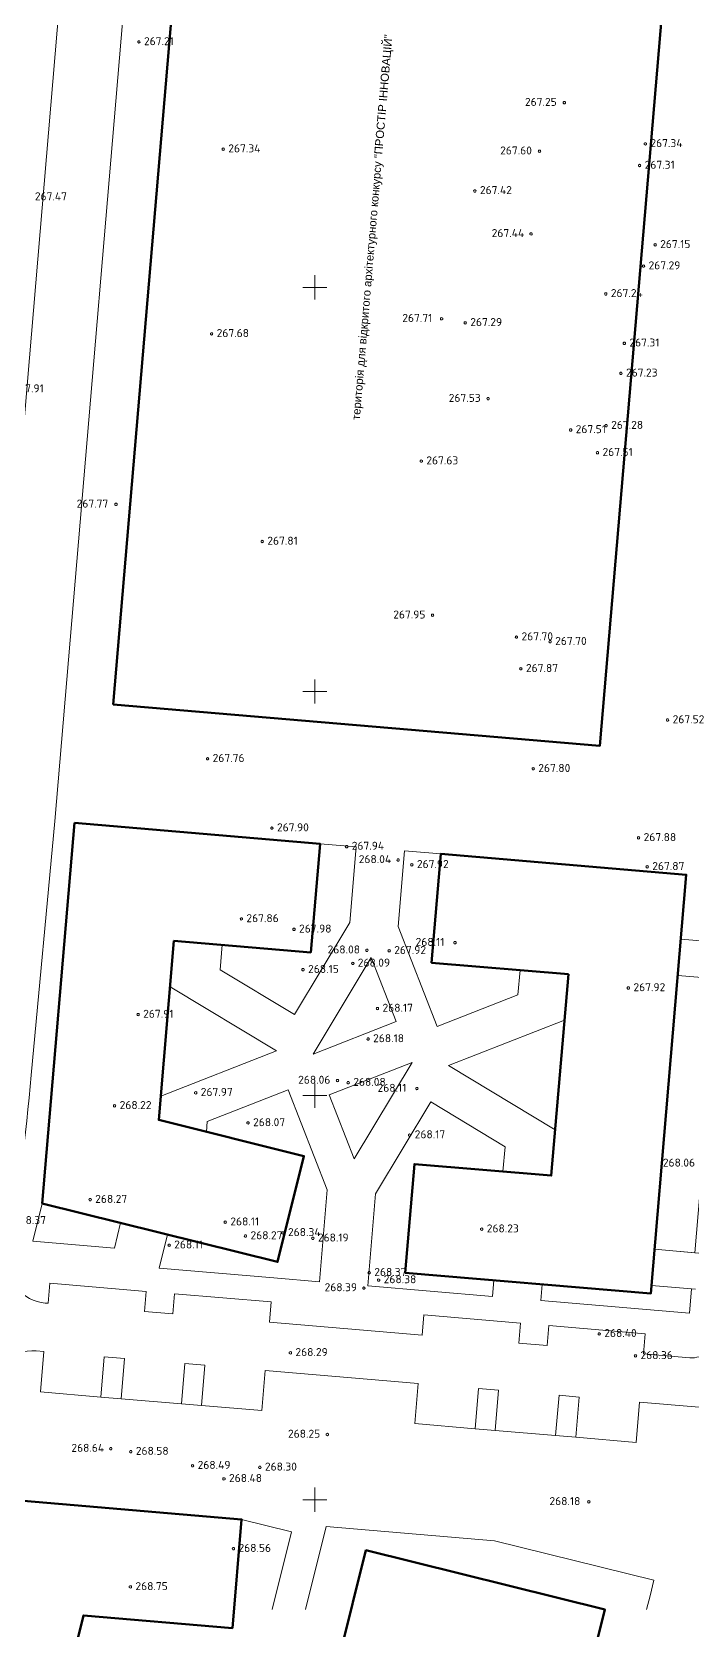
# Model space of a CAD drawing. Header units: millimetres. Extents: x -1422098 to 159246, y 52914 to 701814.
# Drawn here: x -449199 to -367469, y 221027 to 418739 of the extents above; entities that cross this region are included whole.
import ezdxf

# ---------------------------------------------------------------- set-up
doc = ezdxf.new("R2010")
doc.units = ezdxf.units.MM
doc.header["$MEASUREMENT"] = 0
for name, color, linetype in [('! Вiдмiтки', 7, 'Continuous'), ('! ГП.Лінії Газони', 7, 'Continuous'), ('! ГП.Лінії Дороги', 7, 'Continuous'), ('! ГП.Споруди', 7, 'Continuous'), ('! Засічки Координатні', 7, 'Continuous'), ('! МЕЖА для КОНКУРСУ', 7, 'Continuous')]:
    doc.layers.add(name, color=color, linetype=linetype)
doc.styles.add('СГЕНЕРИР_СТИЛЬ_1', font='ARIALUNI.TTF')
doc.styles.add('СГЕНЕРИР_СТИЛЬ_2', font='ARIALUNI.TTF')

msp = doc.modelspace()

# ---------------------------------------------------------------- linework, layer by layer
at = {"layer": '! Вiдмiтки', "color": 250, "linetype": 'Continuous', "lineweight": 13, "true_color": 0x444444, "flags": 128}
for points in [[(-435954, 417644), (-435874, 417624), (-435824, 417574), (-435804, 417494), (-435824, 417424), (-435874, 417374), (-435954, 417354), (-436024, 417374), (-436084, 417424), (-436104, 417494), (-436084, 417574), (-436024, 417624)], [(-383284, 410144), (-383214, 410124), (-383154, 410064), (-383134, 409994), (-383154, 409914), (-383214, 409864), (-383284, 409844), (-383364, 409864), (-383414, 409914), (-383434, 409994), (-383414, 410064), (-383364, 410124)], [(-425514, 404384), (-425444, 404354), (-425384, 404304), (-425364, 404234), (-425384, 404154), (-425444, 404104), (-425514, 404084), (-425594, 404104), (-425644, 404154), (-425664, 404234), (-425644, 404304), (-425594, 404354)], [(-386354, 404134), (-386284, 404114), (-386224, 404064), (-386204, 403984), (-386224, 403914), (-386284, 403854), (-386354, 403834), (-386434, 403854), (-386484, 403914), (-386504, 403984), (-386484, 404064), (-386434, 404114)], [(-373254, 405034), (-373174, 405014), (-373124, 404964), (-373104, 404884), (-373124, 404814), (-373174, 404754), (-373254, 404734), (-373324, 404754), (-373384, 404814), (-373404, 404884), (-373384, 404964), (-373324, 405014)], [(-373964, 402364), (-373884, 402344), (-373834, 402284), (-373814, 402214), (-373834, 402134), (-373884, 402084), (-373964, 402064), (-374034, 402084), (-374094, 402134), (-374114, 402214), (-374094, 402284), (-374034, 402344)], [(-394364, 399214), (-394284, 399194), (-394234, 399144), (-394214, 399064), (-394234, 398994), (-394284, 398934), (-394364, 398914), (-394434, 398934), (-394494, 398994), (-394514, 399064), (-394494, 399144), (-394434, 399194)], [(-387404, 393894), (-387324, 393874), (-387274, 393824), (-387254, 393744), (-387274, 393674), (-387324, 393624), (-387404, 393604), (-387474, 393624), (-387534, 393674), (-387554, 393744), (-387534, 393824), (-387474, 393874)], [(-372044, 392554), (-371964, 392534), (-371914, 392474), (-371894, 392404), (-371914, 392324), (-371964, 392274), (-372044, 392254), (-372114, 392274), (-372174, 392324), (-372194, 392404), (-372174, 392474), (-372114, 392534)], [(-373484, 389924), (-373404, 389904), (-373354, 389854), (-373334, 389774), (-373354, 389704), (-373404, 389644), (-373484, 389624), (-373554, 389644), (-373614, 389704), (-373634, 389774), (-373614, 389854), (-373554, 389904)], [(-378154, 386474), (-378074, 386454), (-378024, 386404), (-378004, 386324), (-378024, 386254), (-378074, 386194), (-378154, 386174), (-378234, 386194), (-378284, 386254), (-378304, 386324), (-378284, 386404), (-378234, 386454)], [(-398474, 383404), (-398404, 383384), (-398344, 383334), (-398324, 383254), (-398344, 383184), (-398404, 383124), (-398474, 383104), (-398554, 383124), (-398604, 383184), (-398624, 383254), (-398604, 383334), (-398554, 383384)], [(-395554, 382894), (-395474, 382874), (-395424, 382824), (-395404, 382744), (-395424, 382674), (-395474, 382614), (-395554, 382594), (-395624, 382614), (-395684, 382674), (-395704, 382744), (-395684, 382824), (-395624, 382874)], [(-426954, 381534), (-426874, 381514), (-426824, 381464), (-426804, 381384), (-426824, 381314), (-426874, 381254), (-426954, 381234), (-427024, 381254), (-427084, 381314), (-427104, 381384), (-427084, 381464), (-427024, 381514)], [(-375854, 380364), (-375774, 380344), (-375724, 380294), (-375704, 380214), (-375724, 380144), (-375774, 380084), (-375854, 380064), (-375924, 380084), (-375984, 380144), (-376004, 380214), (-375984, 380294), (-375924, 380344)], [(-376274, 376654), (-376194, 376634), (-376144, 376574), (-376124, 376504), (-376144, 376424), (-376194, 376374), (-376274, 376354), (-376344, 376374), (-376404, 376424), (-376424, 376504), (-376404, 376574), (-376344, 376634)], [(-392724, 373524), (-392644, 373504), (-392594, 373444), (-392574, 373374), (-392594, 373294), (-392644, 373244), (-392724, 373224), (-392794, 373244), (-392854, 373294), (-392874, 373374), (-392854, 373444), (-392794, 373504)], [(-378114, 370184), (-378034, 370164), (-377984, 370104), (-377964, 370034), (-377984, 369954), (-378034, 369904), (-378114, 369884), (-378184, 369904), (-378244, 369954), (-378264, 370034), (-378244, 370104), (-378184, 370164)], [(-382504, 369644), (-382434, 369624), (-382374, 369574), (-382354, 369494), (-382374, 369424), (-382434, 369364), (-382504, 369344), (-382584, 369364), (-382634, 369424), (-382654, 369494), (-382634, 369574), (-382584, 369624)], [(-400994, 365794), (-400914, 365774), (-400864, 365714), (-400844, 365644), (-400864, 365564), (-400914, 365514), (-400994, 365494), (-401064, 365514), (-401124, 365564), (-401144, 365644), (-401124, 365714), (-401064, 365774)], [(-379184, 366834), (-379114, 366814), (-379054, 366754), (-379034, 366684), (-379054, 366604), (-379114, 366554), (-379184, 366534), (-379264, 366554), (-379314, 366604), (-379334, 366684), (-379314, 366754), (-379264, 366814)], [(-438794, 360444), (-438714, 360424), (-438664, 360364), (-438644, 360294), (-438664, 360214), (-438714, 360164), (-438794, 360144), (-438864, 360164), (-438924, 360214), (-438944, 360294), (-438924, 360364), (-438864, 360424)], [(-420684, 355844), (-420604, 355824), (-420554, 355774), (-420534, 355694), (-420554, 355624), (-420604, 355564), (-420684, 355544), (-420754, 355564), (-420814, 355624), (-420834, 355694), (-420814, 355774), (-420754, 355824)], [(-399594, 346724), (-399524, 346704), (-399464, 346654), (-399444, 346574), (-399464, 346504), (-399524, 346444), (-399594, 346424), (-399674, 346444), (-399724, 346504), (-399744, 346574), (-399724, 346654), (-399674, 346704)], [(-389214, 344024), (-389144, 344004), (-389084, 343954), (-389064, 343874), (-389084, 343804), (-389144, 343744), (-389214, 343724), (-389294, 343744), (-389344, 343804), (-389364, 343874), (-389344, 343954), (-389294, 344004)], [(-385044, 343454), (-384974, 343434), (-384924, 343384), (-384894, 343304), (-384924, 343234), (-384974, 343174), (-385044, 343154), (-385124, 343174), (-385174, 343234), (-385204, 343304), (-385174, 343384), (-385124, 343434)], [(-388664, 340104), (-388594, 340084), (-388534, 340034), (-388514, 339954), (-388534, 339884), (-388594, 339824), (-388664, 339804), (-388744, 339824), (-388794, 339884), (-388814, 339954), (-388794, 340034), (-388744, 340084)], [(-370504, 333764), (-370434, 333744), (-370374, 333694), (-370354, 333614), (-370374, 333544), (-370434, 333484), (-370504, 333464), (-370584, 333484), (-370634, 333544), (-370654, 333614), (-370634, 333694), (-370584, 333744)], [(-427454, 328974), (-427374, 328954), (-427324, 328904), (-427304, 328824), (-427324, 328754), (-427374, 328694), (-427454, 328674), (-427524, 328694), (-427584, 328754), (-427604, 328824), (-427584, 328904), (-427524, 328954)], [(-387134, 327734), (-387064, 327714), (-387004, 327664), (-386984, 327584), (-387004, 327514), (-387064, 327454), (-387134, 327434), (-387214, 327454), (-387264, 327514), (-387284, 327584), (-387264, 327664), (-387214, 327714)], [(-419484, 320394), (-419404, 320374), (-419354, 320324), (-419334, 320244), (-419354, 320174), (-419404, 320114), (-419484, 320094), (-419554, 320114), (-419614, 320174), (-419634, 320244), (-419614, 320324), (-419554, 320374)], [(-374094, 319184), (-374014, 319164), (-373964, 319104), (-373944, 319034), (-373964, 318954), (-374014, 318904), (-374094, 318884), (-374164, 318904), (-374224, 318954), (-374244, 319034), (-374224, 319104), (-374164, 319164)], [(-410234, 318094), (-410154, 318074), (-410104, 318024), (-410084, 317944), (-410104, 317874), (-410154, 317814), (-410234, 317794), (-410304, 317814), (-410364, 317874), (-410384, 317944), (-410364, 318024), (-410304, 318074)], [(-403864, 316444), (-403794, 316424), (-403734, 316364), (-403714, 316294), (-403734, 316214), (-403794, 316164), (-403864, 316144), (-403944, 316164), (-403994, 316214), (-404014, 316294), (-403994, 316364), (-403944, 316424)], [(-402164, 315844), (-402084, 315824), (-402034, 315774), (-402004, 315694), (-402034, 315624), (-402084, 315564), (-402164, 315544), (-402234, 315564), (-402284, 315624), (-402314, 315694), (-402284, 315774), (-402234, 315824)], [(-373024, 315604), (-372954, 315584), (-372894, 315524), (-372874, 315454), (-372894, 315384), (-372954, 315324), (-373024, 315304), (-373104, 315324), (-373154, 315384), (-373174, 315454), (-373154, 315524), (-373104, 315584)], [(-423274, 309154), (-423194, 309134), (-423144, 309074), (-423114, 309004), (-423144, 308924), (-423194, 308874), (-423274, 308854), (-423344, 308874), (-423394, 308924), (-423424, 309004), (-423394, 309074), (-423344, 309134)], [(-416754, 307864), (-416684, 307844), (-416624, 307794), (-416604, 307714), (-416624, 307644), (-416684, 307584), (-416754, 307564), (-416834, 307584), (-416884, 307644), (-416904, 307714), (-416884, 307794), (-416834, 307844)], [(-407724, 305274), (-407644, 305254), (-407594, 305204), (-407574, 305124), (-407594, 305054), (-407644, 304994), (-407724, 304974), (-407794, 304994), (-407854, 305054), (-407874, 305124), (-407854, 305204), (-407794, 305254)], [(-404974, 305214), (-404904, 305194), (-404844, 305144), (-404824, 305064), (-404844, 304994), (-404904, 304934), (-404974, 304914), (-405054, 304934), (-405104, 304994), (-405124, 305064), (-405104, 305144), (-405054, 305194)], [(-396824, 306214), (-396754, 306194), (-396694, 306144), (-396674, 306064), (-396694, 305994), (-396754, 305934), (-396824, 305914), (-396904, 305934), (-396954, 305994), (-396974, 306064), (-396954, 306144), (-396904, 306194)], [(-415634, 302874), (-415554, 302854), (-415504, 302794), (-415484, 302724), (-415504, 302654), (-415554, 302594), (-415634, 302574), (-415704, 302594), (-415764, 302654), (-415784, 302724), (-415764, 302794), (-415704, 302854)], [(-409484, 303654), (-409404, 303634), (-409354, 303584), (-409324, 303504), (-409354, 303434), (-409404, 303374), (-409484, 303354), (-409554, 303374), (-409604, 303434), (-409634, 303504), (-409604, 303584), (-409554, 303634)], [(-375354, 300614), (-375274, 300594), (-375224, 300534), (-375204, 300464), (-375224, 300384), (-375274, 300334), (-375354, 300314), (-375424, 300334), (-375484, 300384), (-375504, 300464), (-375484, 300534), (-375424, 300594)], [(-436054, 297324), (-435984, 297304), (-435924, 297244), (-435904, 297174), (-435924, 297094), (-435984, 297044), (-436054, 297024), (-436134, 297044), (-436184, 297094), (-436204, 297174), (-436184, 297244), (-436134, 297304)], [(-406424, 298064), (-406344, 298044), (-406294, 297994), (-406274, 297914), (-406294, 297844), (-406344, 297794), (-406424, 297774), (-406494, 297794), (-406554, 297844), (-406574, 297914), (-406554, 297994), (-406494, 298044)], [(-407584, 294294), (-407514, 294274), (-407454, 294224), (-407434, 294144), (-407454, 294074), (-407514, 294014), (-407584, 293994), (-407664, 294014), (-407714, 294074), (-407734, 294144), (-407714, 294224), (-407664, 294274)], [(-411364, 289154), (-411284, 289134), (-411234, 289084), (-411214, 289004), (-411234, 288934), (-411284, 288874), (-411364, 288854), (-411434, 288874), (-411494, 288934), (-411514, 289004), (-411494, 289084), (-411434, 289134)], [(-410044, 288894), (-409964, 288874), (-409914, 288824), (-409894, 288744), (-409914, 288674), (-409964, 288614), (-410044, 288594), (-410114, 288614), (-410174, 288674), (-410194, 288744), (-410174, 288824), (-410114, 288874)], [(-428924, 287644), (-428844, 287624), (-428794, 287574), (-428774, 287494), (-428794, 287424), (-428844, 287364), (-428924, 287344), (-429004, 287364), (-429054, 287424), (-429074, 287494), (-429054, 287574), (-429004, 287624)], [(-401534, 288164), (-401454, 288144), (-401404, 288094), (-401384, 288014), (-401404, 287944), (-401454, 287884), (-401534, 287864), (-401604, 287884), (-401664, 287944), (-401684, 288014), (-401664, 288094), (-401604, 288144)], [(-438964, 286034), (-438894, 286014), (-438834, 285954), (-438814, 285884), (-438834, 285804), (-438894, 285754), (-438964, 285734), (-439044, 285754), (-439094, 285804), (-439114, 285884), (-439094, 285954), (-439044, 286014)], [(-422444, 283914), (-422374, 283894), (-422314, 283834), (-422294, 283764), (-422314, 283684), (-422374, 283634), (-422444, 283614), (-422524, 283634), (-422574, 283684), (-422594, 283764), (-422574, 283834), (-422524, 283894)], [(-402434, 282404), (-402364, 282384), (-402304, 282334), (-402284, 282254), (-402304, 282184), (-402364, 282124), (-402434, 282104), (-402514, 282124), (-402564, 282184), (-402584, 282254), (-402564, 282334), (-402514, 282384)], [(-441994, 274424), (-441914, 274404), (-441864, 274344), (-441844, 274274), (-441864, 274194), (-441914, 274144), (-441994, 274124), (-442074, 274144), (-442124, 274194), (-442144, 274274), (-442124, 274344), (-442074, 274404)], [(-425264, 271634), (-425194, 271614), (-425134, 271554), (-425114, 271484), (-425134, 271404), (-425194, 271354), (-425264, 271334), (-425344, 271354), (-425394, 271404), (-425414, 271484), (-425394, 271554), (-425344, 271614)], [(-422764, 269924), (-422684, 269904), (-422634, 269854), (-422614, 269774), (-422634, 269704), (-422684, 269644), (-422764, 269624), (-422834, 269644), (-422894, 269704), (-422914, 269774), (-422894, 269854), (-422834, 269904)], [(-418124, 270304), (-418054, 270284), (-417994, 270224), (-417974, 270154), (-417994, 270074), (-418054, 270024), (-418124, 270004), (-418204, 270024), (-418254, 270074), (-418274, 270154), (-418254, 270224), (-418204, 270284)], [(-414424, 269634), (-414354, 269614), (-414294, 269564), (-414274, 269494), (-414294, 269414), (-414354, 269364), (-414424, 269344), (-414504, 269364), (-414554, 269414), (-414574, 269494), (-414554, 269564), (-414504, 269614)], [(-393514, 270774), (-393444, 270754), (-393384, 270694), (-393364, 270624), (-393384, 270544), (-393444, 270494), (-393514, 270474), (-393594, 270494), (-393644, 270544), (-393664, 270624), (-393644, 270694), (-393594, 270754)], [(-432214, 268784), (-432144, 268764), (-432084, 268704), (-432064, 268634), (-432084, 268554), (-432144, 268504), (-432214, 268484), (-432294, 268504), (-432344, 268554), (-432364, 268634), (-432344, 268704), (-432294, 268764)], [(-407444, 265384), (-407364, 265364), (-407314, 265314), (-407294, 265234), (-407314, 265164), (-407364, 265104), (-407444, 265084), (-407514, 265104), (-407574, 265164), (-407594, 265234), (-407574, 265314), (-407514, 265364)], [(-408094, 263484), (-408014, 263464), (-407964, 263414), (-407944, 263334), (-407964, 263264), (-408014, 263204), (-408094, 263184), (-408164, 263204), (-408224, 263264), (-408244, 263334), (-408224, 263414), (-408164, 263464)], [(-406274, 264474), (-406204, 264454), (-406144, 264404), (-406124, 264324), (-406144, 264254), (-406204, 264194), (-406274, 264174), (-406354, 264194), (-406404, 264254), (-406424, 264324), (-406404, 264404), (-406354, 264454)], [(-378964, 257804), (-378894, 257784), (-378834, 257734), (-378814, 257654), (-378834, 257584), (-378894, 257534), (-378964, 257514), (-379044, 257534), (-379094, 257584), (-379114, 257654), (-379094, 257734), (-379044, 257784)], [(-417204, 255474), (-417124, 255454), (-417074, 255394), (-417054, 255324), (-417074, 255244), (-417124, 255194), (-417204, 255174), (-417274, 255194), (-417334, 255244), (-417354, 255324), (-417334, 255394), (-417274, 255454)], [(-374484, 255094), (-374404, 255074), (-374354, 255024), (-374324, 254944), (-374354, 254874), (-374404, 254814), (-374484, 254794), (-374554, 254814), (-374604, 254874), (-374634, 254944), (-374604, 255024), (-374554, 255074)], [(-412624, 245374), (-412544, 245354), (-412494, 245294), (-412474, 245224), (-412494, 245154), (-412544, 245094), (-412624, 245074), (-412694, 245094), (-412754, 245154), (-412774, 245224), (-412754, 245294), (-412694, 245354)], [(-439444, 243614), (-439364, 243594), (-439314, 243534), (-439294, 243464), (-439314, 243384), (-439364, 243334), (-439444, 243314), (-439514, 243334), (-439574, 243384), (-439594, 243464), (-439574, 243534), (-439514, 243594)], [(-436964, 243244), (-436884, 243224), (-436834, 243174), (-436814, 243094), (-436834, 243024), (-436884, 242964), (-436964, 242944), (-437034, 242964), (-437094, 243024), (-437114, 243094), (-437094, 243174), (-437034, 243224)], [(-429314, 241504), (-429234, 241484), (-429184, 241434), (-429164, 241354), (-429184, 241284), (-429234, 241224), (-429314, 241204), (-429394, 241224), (-429444, 241284), (-429464, 241354), (-429444, 241434), (-429394, 241484)], [(-420984, 241304), (-420904, 241284), (-420854, 241234), (-420834, 241154), (-420854, 241084), (-420904, 241024), (-420984, 241004), (-421054, 241024), (-421114, 241084), (-421134, 241154), (-421114, 241234), (-421054, 241284)], [(-425424, 239874), (-425354, 239854), (-425294, 239804), (-425274, 239724), (-425294, 239654), (-425354, 239594), (-425424, 239574), (-425504, 239594), (-425554, 239654), (-425574, 239724), (-425554, 239804), (-425504, 239854)], [(-380254, 237034), (-380174, 237014), (-380124, 236954), (-380104, 236884), (-380124, 236804), (-380174, 236754), (-380254, 236734), (-380324, 236754), (-380384, 236804), (-380404, 236884), (-380384, 236954), (-380324, 237014)], [(-424254, 231244), (-424184, 231224), (-424124, 231164), (-424104, 231094), (-424124, 231014), (-424184, 230964), (-424254, 230944), (-424334, 230964), (-424384, 231014), (-424404, 231094), (-424384, 231164), (-424334, 231224)], [(-437014, 226514), (-436934, 226494), (-436884, 226434), (-436864, 226364), (-436884, 226284), (-436934, 226234), (-437014, 226214), (-437084, 226234), (-437144, 226284), (-437164, 226364), (-437144, 226434), (-437084, 226494)]]:
    msp.add_lwpolyline(points, close=True, dxfattribs=at)
at = {"layer": '! ГП.Лінії Газони', "color": 92, "linetype": 'Continuous', "lineweight": 13, "true_color": 0x00d200, "flags": 128}
for points in [[(-425893, 302720), (-416697, 297180), (-409842, 308556), (-409047, 317929), (-413531, 318309), (-414672, 304857), (-425633, 305787)], [(-403864, 308049), (-399023, 295681), (-389025, 299593), (-388765, 302661), (-399726, 303590), (-398585, 317042), (-403069, 317422)], [(-414390, 292289), (-404103, 296315), (-407199, 304224)], [(-433242, 287060), (-418901, 292671), (-432093, 300617)], [(-365492, 287153), (-364437, 299594), (-364268, 301587), (-369250, 302009), (-369419, 300016), (-371954, 270124), (-372123, 268131), (-367141, 267708)], [(-383268, 296477), (-397609, 290866), (-384418, 282919)], [(-409311, 279313), (-402120, 291248), (-412407, 287222)], [(-418780, 266568), (-432398, 269948), (-433427, 265803), (-419268, 264602), (-413610, 264122), (-412646, 275488), (-417487, 287855), (-427485, 283943), (-427593, 282665), (-415527, 279670)], [(-406668, 274981), (-407632, 263615), (-392187, 262305), (-392018, 264298), (-402979, 265228), (-401838, 278679), (-390877, 277750), (-390617, 280817), (-399814, 286357)], [(-438221, 271394), (-447927, 273803), (-449085, 269138), (-438994, 268282)], [(-372588, 262650), (-386040, 263791), (-386209, 261798), (-367778, 260235), (-367524, 263225), (-372503, 263647)], [(-438171, 249646), (-437749, 254628), (-440240, 254839), (-440662, 249857)], [(-430276, 253994), (-430698, 249012), (-428207, 248801), (-427785, 253783)], [(-391838, 245716), (-391415, 250699), (-393906, 250910), (-394329, 245928)], [(-383942, 250065), (-384364, 245083), (-381873, 244872), (-381451, 249854)]]:
    msp.add_lwpolyline(points, close=True, dxfattribs=at)
for points in [[(-419462, 223561), (-417072, 233188), (-423242, 234720), (-423505, 231619), (-424189, 223561)], [(-373096, 223561), (-372673, 225268), (-372669, 225267), (-372191, 227209), (-391914, 232063), (-412791, 233833), (-415341, 223561)], [(-409674, 223561), (-407852, 230899), (-378289, 223561)]]:
    msp.add_lwpolyline(points, dxfattribs=at)
at = {"layer": '! ГП.Лінії Дороги', "color": 250, "linetype": 'Continuous', "lineweight": 20, "true_color": 0x444444, "flags": 128}
for points in [[(-437695, 526390), (-440929, 488244), (-442239, 486834), (-443947, 466684, 0.0811736), (-443910, 466202), (-443535, 464664, -0.0811736), (-442911, 456624), (-454347, 321770), (-457248, 290401, -0.0449927), (-468634, 228578), (-470033, 223561)], [(-446375, 321094), (-449282, 289664, -0.0157865), (-452072, 267237, 0.4350909), (-447555, 261481), (-447206, 261451), (-446995, 263942), (-435038, 262928), (-435249, 260437), (-431762, 260142), (-431550, 262633), (-419593, 261619), (-419804, 259128), (-400872, 257522), (-400661, 260013), (-388704, 258999), (-388915, 256508), (-385428, 256212), (-385217, 258703), (-373260, 257689), (-373471, 255198), (-367741, 254713, 0.4142136), (-364499, 257448)], [(-363770, 301544), (-369250, 302009), (-368870, 306493), (-363390, 306028, 0.4142136)], [(-367023, 263182), (-372503, 263647), (-372123, 268131), (-366643, 267666, 0.4142136)], [(-461728, 223561), (-460928, 226428, 0.017499), (-455045, 250779, -0.3802112), (-448660, 255553), (-447713, 255473), (-448136, 250491), (-440662, 249857), (-438171, 249646), (-430698, 249012), (-428207, 248801), (-420734, 248167), (-420311, 253149), (-401379, 251544), (-401802, 246561), (-394329, 245928), (-391838, 245716), (-384364, 245083), (-383942, 250065), (-381451, 249854), (-381873, 244872), (-374400, 244238), (-373978, 249220), (-355793, 247678)]]:
    msp.add_lwpolyline(points, format="xyb", dxfattribs=at)
msp.add_lwpolyline([(-435433, 450131), (-446375, 321094)], dxfattribs=at)
at = {"layer": '! ГП.Споруди', "color": 250, "linetype": 'Continuous', "lineweight": 100, "true_color": 0x444444, "flags": 128}
for points in [[(-443922, 320886), (-413531, 318309), (-414672, 304857), (-431611, 306294), (-433491, 284129), (-415527, 279670), (-418780, 266568), (-447915, 273800)], [(-382786, 302154), (-384899, 277243), (-401838, 278679), (-402979, 265228), (-372588, 262650), (-368194, 314465), (-398585, 317042), (-399726, 303590)], [(-464540, 191393), (-434938, 184045), (-431686, 197147), (-448185, 201243), (-442826, 222832), (-424383, 221268), (-423242, 234720), (-453167, 237257), (-453173, 237183)], [(-394605, 213701), (-400628, 189438), (-417127, 193533), (-420380, 180431), (-390778, 173083), (-378250, 223551), (-407852, 230899), (-411104, 217797)]]:
    msp.add_lwpolyline(points, close=True, dxfattribs=at)
at = {"layer": '! Засічки Координатні', "color": 92, "linetype": 'Continuous', "lineweight": 13, "true_color": 0x00d200, "flags": 128}
for points in [[(-414174, 385644), (-414174, 388644)], [(-414174, 385644), (-414174, 388644)], [(-414174, 385644), (-414174, 388644)], [(-414174, 385644), (-414174, 388644)], [(-415674, 387144), (-414174, 387144)], [(-415674, 387144), (-414174, 387144)], [(-414174, 387144), (-412674, 387144)], [(-414174, 387144), (-412674, 387144)], [(-414174, 338644), (-414174, 335644)], [(-414174, 338644), (-414174, 335644)], [(-414174, 337144), (-415674, 337144)], [(-412674, 337144), (-414174, 337144)], [(-415674, 287144), (-414174, 287144)], [(-414174, 285644), (-414174, 288644)], [(-414174, 285644), (-414174, 288644)], [(-414174, 287144), (-412674, 287144)], [(-414174, 238644), (-414174, 235644)], [(-414174, 238644), (-414174, 235644)], [(-414174, 237144), (-415674, 237144)], [(-412674, 237144), (-414174, 237144)]]:
    msp.add_lwpolyline(points, dxfattribs=at)
at = {"layer": '! МЕЖА для КОНКУРСУ', "color": 1, "linetype": 'Continuous', "lineweight": 80, "flags": 128}
msp.add_lwpolyline([(-439129, 335534), (-378884, 330425), (-368702, 450494), (-428947, 455603)], close=True, dxfattribs=at)

# ---------------------------------------------------------------- texts
at = {"layer": '! Вiдмiтки', "color": 250, "linetype": 'Continuous', "lineweight": 13, "true_color": 0x444444, "char_height": 990, "attachment_point": 4, "style": 'СГЕНЕРИР_СТИЛЬ_1'}
for s, insert in [('\\A1;{\\Ftxt.shx;267.21}', (-435327, 417597)), ('\\A1;{\\Ftxt.shx;267.25}', (-388157, 410087)), ('\\A1;{\\Ftxt.shx;267.34}', (-372627, 404988)), ('\\A1;{\\Ftxt.shx;267.34}', (-424887, 404338)), ('\\A1;{\\Ftxt.shx;267.60}', (-391227, 404077)), ('\\A1;{\\Ftxt.shx;267.31}', (-373337, 402307)), ('\\A1;{\\Ftxt.shx;267.42}', (-393737, 399178)), ('\\A1;{\\Ftxt.shx;267.47}', (-448837, 398408)), ('\\A1;{\\Ftxt.shx;267.44}', (-392277, 393858)), ('\\A1;{\\Ftxt.shx;267.15}', (-371417, 392497)), ('\\A1;{\\Ftxt.shx;267.29}', (-372857, 389867)), ('\\A1;{\\Ftxt.shx;267.24}', (-377527, 386438)), ('\\A1;{\\Ftxt.shx;267.71}', (-403347, 383357)), ('\\A1;{\\Ftxt.shx;267.68}', (-426327, 381487)), ('\\A1;{\\Ftxt.shx;267.29}', (-394927, 382847)), ('\\A1;{\\Ftxt.shx;267.31}', (-375227, 380317)), ('\\A1;{\\Ftxt.shx;267.23}', (-375647, 376597)), ('\\A1;{\\Ftxt.shx;267.91}', (-451487, 374647)), ('\\A1;{\\Ftxt.shx;267.53}', (-397597, 373467)), ('\\A1;{\\Ftxt.shx;267.51}', (-381877, 369597)), ('\\A1;{\\Ftxt.shx;267.28}', (-377487, 370127)), ('\\A1;{\\Ftxt.shx;267.63}', (-400367, 365737)), ('\\A1;{\\Ftxt.shx;267.51}', (-378557, 366777)), ('\\A1;{\\Ftxt.shx;267.77}', (-443667, 360387)), ('\\A1;{\\Ftxt.shx;267.81}', (-420057, 355797)), ('\\A1;{\\Ftxt.shx;267.95}', (-404467, 346667)), ('\\A1;{\\Ftxt.shx;267.70}', (-388587, 343967)), ('\\A1;{\\Ftxt.shx;267.70}', (-384417, 343397)), ('\\A1;{\\Ftxt.shx;267.87}', (-388037, 340047)), ('\\A1;{\\Ftxt.shx;267.52}', (-369877, 333707)), ('\\A1;{\\Ftxt.shx;267.76}', (-426827, 328917)), ('\\A1;{\\Ftxt.shx;267.80}', (-386507, 327677)), ('\\A1;{\\Ftxt.shx;267.90}', (-418857, 320337)), ('\\A1;{\\Ftxt.shx;267.94}', (-409607, 318058)), ('\\A1;{\\Ftxt.shx;267.88}', (-373467, 319127)), ('\\A1;{\\Ftxt.shx;268.04}', (-408737, 316398)), ('\\A1;{\\Ftxt.shx;267.92}', (-401537, 315797)), ('\\A1;{\\Ftxt.shx;267.87}', (-372397, 315547)), ('\\A1;{\\Ftxt.shx;267.86}', (-422647, 309097)), ('\\A1;{\\Ftxt.shx;267.98}', (-416127, 307807)), ('\\A1;{\\Ftxt.shx;268.11}', (-401697, 306157)), ('\\A1;{\\Ftxt.shx;268.08}', (-412597, 305227)), ('\\A1;{\\Ftxt.shx;267.92}', (-404347, 305157)), ('\\A1;{\\Ftxt.shx;268.15}', (-415007, 302817)), ('\\A1;{\\Ftxt.shx;268.09}', (-408857, 303597)), ('\\A1;{\\Ftxt.shx;267.92}', (-374727, 300557)), ('\\A1;{\\Ftxt.shx;267.91}', (-435427, 297267)), ('\\A1;{\\Ftxt.shx;268.17}', (-405797, 298017)), ('\\A1;{\\Ftxt.shx;268.18}', (-406957, 294247)), ('\\A1;{\\Ftxt.shx;268.06}', (-416237, 289107)), ('\\A1;{\\Ftxt.shx;268.08}', (-409417, 288847)), ('\\A1;{\\Ftxt.shx;267.97}', (-428297, 287597)), ('\\A1;{\\Ftxt.shx;268.11}', (-406407, 288107)), ('\\A1;{\\Ftxt.shx;268.22}', (-438337, 285977)), ('\\A1;{\\Ftxt.shx;268.07}', (-421817, 283857)), ('\\A1;{\\Ftxt.shx;268.17}', (-401807, 282357)), ('\\A1;{\\Ftxt.shx;268.06}', (-371087, 278857)), ('\\A1;{\\Ftxt.shx;268.27}', (-441367, 274367)), ('\\A1;{\\Ftxt.shx;268.37}', (-451437, 271747)), ('\\A1;{\\Ftxt.shx;268.11}', (-424637, 271577)), ('\\A1;{\\Ftxt.shx;268.23}', (-392887, 270717)), ('\\A1;{\\Ftxt.shx;268.11}', (-431587, 268727)), ('\\A1;{\\Ftxt.shx;268.27}', (-422137, 269867)), ('\\A1;{\\Ftxt.shx;268.34}', (-417497, 270258)), ('\\A1;{\\Ftxt.shx;268.19}', (-413797, 269587)), ('\\A1;{\\Ftxt.shx;268.37}', (-406817, 265327)), ('\\A1;{\\Ftxt.shx;268.39}', (-412967, 263437)), ('\\A1;{\\Ftxt.shx;268.38}', (-405647, 264427)), ('\\A1;{\\Ftxt.shx;268.40}', (-378337, 257768)), ('\\A1;{\\Ftxt.shx;268.29}', (-416577, 255417)), ('\\A1;{\\Ftxt.shx;268.36}', (-373857, 255037)), ('\\A1;{\\Ftxt.shx;268.25}', (-417497, 245317)), ('\\A1;{\\Ftxt.shx;268.64}', (-444317, 243568)), ('\\A1;{\\Ftxt.shx;268.58}', (-436337, 243197)), ('\\A1;{\\Ftxt.shx;268.49}', (-428687, 241458)), ('\\A1;{\\Ftxt.shx;268.30}', (-420357, 241247)), ('\\A1;{\\Ftxt.shx;268.48}', (-424797, 239838)), ('\\A1;{\\Ftxt.shx;268.18}', (-385127, 236977)), ('\\A1;{\\Ftxt.shx;268.56}', (-423627, 231187)), ('\\A1;{\\Ftxt.shx;268.75}', (-436387, 226457))]:
    msp.add_mtext(s, dxfattribs=dict(at, insert=insert))
at = {"layer": '! МЕЖА для КОНКУРСУ', "color": 1, "linetype": 'Continuous', "lineweight": 20, "insert": (-406285, 394516), "char_height": 1000, "attachment_point": 8, "rotation": 85.15285, "style": 'СГЕНЕРИР_СТИЛЬ_2'}
msp.add_mtext('\\A1;{\\fArial кирилиця|b0|i0|c0|p34;територія для відкритого архітектурного конкурсу "ПРОСТІР ІННОВАЦІЙ"}', dxfattribs=at)

doc.saveas('drawing.dxf')
